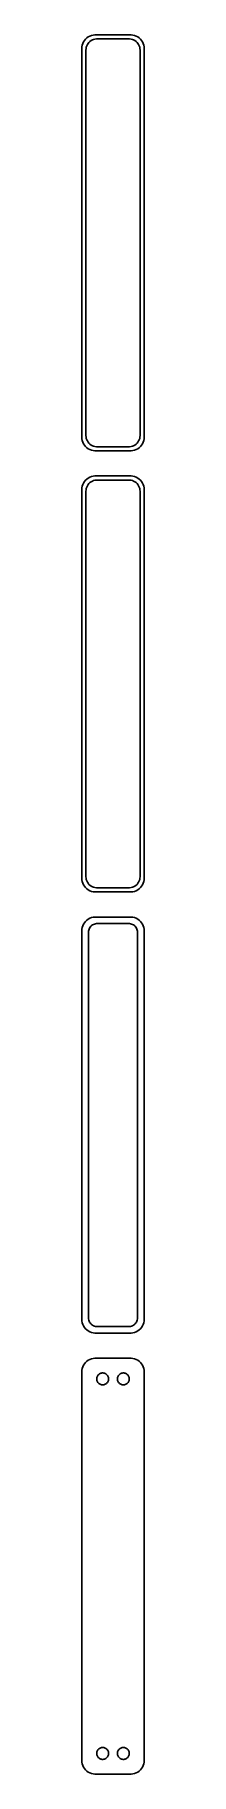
# Model space of a CAD drawing. Header units: metres. Extents: x -11 to 11, y 561 to 1188.
import ezdxf

# ---------------------------------------------------------------- set-up
doc = ezdxf.new("R2010")
doc.units = ezdxf.units.M

msp = doc.modelspace()

# ---------------------------------------------------------------- linework, layer by layer
for p, q in [((-10.6315, 1185.41), (-10.8989, 1184.84)), ((-10.2951, 1185.94), (-10.6315, 1185.41)), ((-9.89484, 1186.42), (-10.2951, 1185.94)), ((-9.43712, 1186.85), (-9.89484, 1186.42)), ((-8.92912, 1187.22), (-9.43712, 1186.85)), ((-8.98605, 1184.85), (-8.66586, 1185.24)), ((-8.37889, 1187.52), (-8.92912, 1187.22)), ((-8.66586, 1185.24), (-8.29968, 1185.58)), ((-7.79507, 1187.76), (-8.37889, 1187.52)), ((-8.29968, 1185.58), (-7.8933, 1185.88)), ((-7.8933, 1185.88), (-7.45311, 1186.12)), ((-7.1869, 1187.91), (-7.79507, 1187.76)), ((-7.45311, 1186.12), (-6.98605, 1186.3)), ((-6.56395, 1187.99), (-7.1869, 1187.91)), ((-6.98605, 1186.3), (-6.49951, 1186.43)), ((6.56395, 1187.99), (-6.56395, 1187.99)), ((-6.49951, 1186.43), (-6.00116, 1186.49)), ((-6.00116, 1186.49), (6.00116, 1186.49)), ((6.00116, 1186.49), (6.49951, 1186.43)), ((6.49951, 1186.43), (6.98605, 1186.3)), ((7.1869, 1187.91), (6.56395, 1187.99)), ((6.98605, 1186.3), (7.45311, 1186.12)), ((7.79507, 1187.76), (7.1869, 1187.91)), ((7.45311, 1186.12), (7.8933, 1185.88)), ((8.37889, 1187.52), (7.79507, 1187.76)), ((7.8933, 1185.88), (8.29968, 1185.58)), ((8.29968, 1185.58), (8.66586, 1185.24)), ((8.92912, 1187.22), (8.37889, 1187.52)), ((8.66586, 1185.24), (8.98605, 1184.85)), ((9.43712, 1186.85), (8.92912, 1187.22)), ((9.89484, 1186.42), (9.43712, 1186.85)), ((10.2951, 1185.94), (9.89484, 1186.42)), ((10.6315, 1185.41), (10.2951, 1185.94)), ((10.8989, 1184.84), (10.6315, 1185.41)), ((-11.2106, 1183.63), (-11.25, 1183)), ((-11.25, 1183), (-11.25, 1043)), ((-11.0929, 1184.24), (-11.2106, 1183.63)), ((-10.8989, 1184.84), (-11.0929, 1184.24)), ((-9.75, 1182.5), (-9.71844, 1183)), ((-9.75, 1043.5), (-9.75, 1182.5)), ((-9.71844, 1183), (-9.62433, 1183.49)), ((-9.62433, 1183.49), (-9.4691, 1183.97)), ((-9.4691, 1183.97), (-9.25522, 1184.43)), ((-9.25522, 1184.43), (-8.98605, 1184.85)), ((8.98605, 1184.85), (9.25522, 1184.43)), ((9.25522, 1184.43), (9.4691, 1183.97)), ((9.4691, 1183.97), (9.62433, 1183.49)), ((9.62433, 1183.49), (9.71844, 1183)), ((9.71844, 1183), (9.75, 1182.5)), ((9.75, 1182.5), (9.75, 1043.5)), ((11.0929, 1184.24), (10.8989, 1184.84)), ((11.2106, 1183.63), (11.0929, 1184.24)), ((11.25, 1183), (11.2106, 1183.63)), ((11.25, 1043), (11.25, 1183)), ((-11.25, 1043), (-11.2106, 1042.37)), ((-11.2106, 1042.37), (-11.0929, 1041.76)), ((-11.0929, 1041.76), (-10.8989, 1041.16)), ((-10.8989, 1041.16), (-10.6315, 1040.59)), ((-9.71844, 1043), (-9.75, 1043.5)), ((-9.62433, 1042.51), (-9.71844, 1043)), ((-9.4691, 1042.03), (-9.62433, 1042.51)), ((-9.25522, 1041.57), (-9.4691, 1042.03)), ((-8.98605, 1041.15), (-9.25522, 1041.57)), ((-8.66586, 1040.76), (-8.98605, 1041.15)), ((8.98605, 1041.15), (8.66586, 1040.76)), ((9.25522, 1041.57), (8.98605, 1041.15)), ((9.4691, 1042.03), (9.25522, 1041.57)), ((9.62433, 1042.51), (9.4691, 1042.03)), ((9.71844, 1043), (9.62433, 1042.51)), ((9.75, 1043.5), (9.71844, 1043)), ((10.6315, 1040.59), (10.8989, 1041.16)), ((10.8989, 1041.16), (11.0929, 1041.76)), ((11.0929, 1041.76), (11.2106, 1042.37)), ((11.2106, 1042.37), (11.25, 1043)), ((-10.6315, 1040.59), (-10.2951, 1040.06)), ((-10.2951, 1040.06), (-9.89484, 1039.58)), ((-9.89484, 1039.58), (-9.43712, 1039.15)), ((-9.43712, 1039.15), (-8.92912, 1038.78)), ((-8.92912, 1038.78), (-8.37889, 1038.48)), ((-8.29968, 1040.42), (-8.66586, 1040.76)), ((-8.37889, 1038.48), (-7.79507, 1038.24)), ((-7.8933, 1040.12), (-8.29968, 1040.42)), ((-7.45311, 1039.88), (-7.8933, 1040.12)), ((-7.79507, 1038.24), (-7.1869, 1038.09)), ((-6.98605, 1039.7), (-7.45311, 1039.88)), ((-7.1869, 1038.09), (-6.56395, 1038.01)), ((-6.49951, 1039.57), (-6.98605, 1039.7)), ((-6.56395, 1038.01), (6.56395, 1038.01)), ((-6.00116, 1039.51), (-6.49951, 1039.57)), ((6.00116, 1039.51), (-6.00116, 1039.51)), ((6.49951, 1039.57), (6.00116, 1039.51)), ((6.98605, 1039.7), (6.49951, 1039.57)), ((6.56395, 1038.01), (7.1869, 1038.09)), ((7.45311, 1039.88), (6.98605, 1039.7)), ((7.1869, 1038.09), (7.79507, 1038.24)), ((7.8933, 1040.12), (7.45311, 1039.88)), ((7.79507, 1038.24), (8.37889, 1038.48)), ((8.29968, 1040.42), (7.8933, 1040.12)), ((8.66586, 1040.76), (8.29968, 1040.42)), ((8.37889, 1038.48), (8.92912, 1038.78)), ((8.92912, 1038.78), (9.43712, 1039.15)), ((9.43712, 1039.15), (9.89484, 1039.58)), ((9.89484, 1039.58), (10.2951, 1040.06)), ((10.2951, 1040.06), (10.6315, 1040.59)), ((-8.37889, 1028.52), (-8.92912, 1028.22)), ((-7.79507, 1028.76), (-8.37889, 1028.52)), ((-7.1869, 1028.91), (-7.79507, 1028.76)), ((-6.56395, 1028.99), (-7.1869, 1028.91)), ((6.56395, 1028.99), (-6.56395, 1028.99)), ((7.1869, 1028.91), (6.56395, 1028.99)), ((7.79507, 1028.76), (7.1869, 1028.91)), ((8.37889, 1028.52), (7.79507, 1028.76)), ((8.92912, 1028.22), (8.37889, 1028.52)), ((-11.2106, 1024.63), (-11.25, 1024)), ((-11.25, 1024), (-11.25, 884)), ((-11.0929, 1025.24), (-11.2106, 1024.63)), ((-10.8989, 1025.84), (-11.0929, 1025.24)), ((-10.6315, 1026.41), (-10.8989, 1025.84)), ((-10.2951, 1026.94), (-10.6315, 1026.41)), ((-9.89484, 1027.42), (-10.2951, 1026.94)), ((-9.43712, 1027.85), (-9.89484, 1027.42)), ((-9.75, 1023.5), (-9.71844, 1024)), ((-9.75, 884.5), (-9.75, 1023.5)), ((-9.71844, 1024), (-9.62433, 1024.49)), ((-9.62433, 1024.49), (-9.4691, 1024.97)), ((-9.4691, 1024.97), (-9.25522, 1025.43)), ((-8.92912, 1028.22), (-9.43712, 1027.85)), ((-9.25522, 1025.43), (-8.98605, 1025.85)), ((-8.98605, 1025.85), (-8.66586, 1026.24)), ((-8.66586, 1026.24), (-8.29968, 1026.58)), ((-8.29968, 1026.58), (-7.8933, 1026.88)), ((-7.8933, 1026.88), (-7.45311, 1027.12)), ((-7.45311, 1027.12), (-6.98605, 1027.3)), ((-6.98605, 1027.3), (-6.49951, 1027.43)), ((-6.49951, 1027.43), (-6.00116, 1027.49)), ((-6.00116, 1027.49), (6.00116, 1027.49)), ((6.00116, 1027.49), (6.49951, 1027.43)), ((6.49951, 1027.43), (6.98605, 1027.3)), ((6.98605, 1027.3), (7.45311, 1027.12)), ((7.45311, 1027.12), (7.8933, 1026.88)), ((7.8933, 1026.88), (8.29968, 1026.58)), ((8.29968, 1026.58), (8.66586, 1026.24)), ((8.66586, 1026.24), (8.98605, 1025.85)), ((9.43712, 1027.85), (8.92912, 1028.22)), ((8.98605, 1025.85), (9.25522, 1025.43)), ((9.25522, 1025.43), (9.4691, 1024.97)), ((9.89484, 1027.42), (9.43712, 1027.85)), ((9.4691, 1024.97), (9.62433, 1024.49)), ((9.62433, 1024.49), (9.71844, 1024)), ((9.71844, 1024), (9.75, 1023.5)), ((9.75, 1023.5), (9.75, 884.5)), ((10.2951, 1026.94), (9.89484, 1027.42)), ((10.6315, 1026.41), (10.2951, 1026.94)), ((10.8989, 1025.84), (10.6315, 1026.41)), ((11.0929, 1025.24), (10.8989, 1025.84)), ((11.2106, 1024.63), (11.0929, 1025.24)), ((11.25, 1024), (11.2106, 1024.63)), ((11.25, 884), (11.25, 1024)), ((-9.71844, 883.999), (-9.75, 884.5)), ((9.75, 884.5), (9.71844, 883.999)), ((-11.25, 884), (-11.2106, 883.373)), ((-11.2106, 883.373), (-11.0929, 882.757)), ((-11.0929, 882.757), (-10.8989, 882.159)), ((-10.8989, 882.159), (-10.6315, 881.591)), ((-10.6315, 881.591), (-10.2951, 881.061)), ((-10.2951, 881.061), (-9.89484, 880.577)), ((-9.89484, 880.577), (-9.43712, 880.147)), ((-9.62433, 883.505), (-9.71844, 883.999)), ((-9.4691, 883.028), (-9.62433, 883.505)), ((-9.25522, 882.573), (-9.4691, 883.028)), ((-9.43712, 880.147), (-8.92912, 879.778)), ((-8.98605, 882.149), (-9.25522, 882.573)), ((-8.66586, 881.762), (-8.98605, 882.149)), ((-8.92912, 879.778), (-8.37889, 879.476)), ((-8.29968, 881.418), (-8.66586, 881.762)), ((-8.37889, 879.476), (-7.79507, 879.245)), ((-7.8933, 881.123), (-8.29968, 881.418)), ((-7.45311, 880.881), (-7.8933, 881.123)), ((-7.79507, 879.245), (-7.1869, 879.089)), ((-6.98605, 880.696), (-7.45311, 880.881)), ((-7.1869, 879.089), (-6.56395, 879.01)), ((-6.49951, 880.571), (-6.98605, 880.696)), ((-6.56395, 879.01), (6.56395, 879.01)), ((-6.00116, 880.508), (-6.49951, 880.571)), ((6.00116, 880.508), (-6.00116, 880.508)), ((6.49951, 880.571), (6.00116, 880.508)), ((6.98605, 880.696), (6.49951, 880.571)), ((6.56395, 879.01), (7.1869, 879.089)), ((7.45311, 880.881), (6.98605, 880.696)), ((7.1869, 879.089), (7.79507, 879.245)), ((7.8933, 881.123), (7.45311, 880.881)), ((7.79507, 879.245), (8.37889, 879.476)), ((8.29968, 881.418), (7.8933, 881.123)), ((8.66586, 881.762), (8.29968, 881.418)), ((8.37889, 879.476), (8.92912, 879.778)), ((8.98605, 882.149), (8.66586, 881.762)), ((8.92912, 879.778), (9.43712, 880.147)), ((9.25522, 882.573), (8.98605, 882.149)), ((9.4691, 883.028), (9.25522, 882.573)), ((9.43712, 880.147), (9.89484, 880.577)), ((9.62433, 883.505), (9.4691, 883.028)), ((9.71844, 883.999), (9.62433, 883.505)), ((9.89484, 880.577), (10.2951, 881.061)), ((10.2951, 881.061), (10.6315, 881.591)), ((10.6315, 881.591), (10.8989, 882.159)), ((10.8989, 882.159), (11.0929, 882.757)), ((11.0929, 882.757), (11.2106, 883.373)), ((11.2106, 883.373), (11.25, 884)), ((-11.2106, 865.627), (-11.25, 865)), ((-11.0929, 866.243), (-11.2106, 865.627)), ((-10.8989, 866.841), (-11.0929, 866.243)), ((-10.6315, 867.409), (-10.8989, 866.841)), ((-10.2951, 867.939), (-10.6315, 867.409)), ((-9.89484, 868.423), (-10.2951, 867.939)), ((-9.43712, 868.853), (-9.89484, 868.423)), ((-8.92912, 869.222), (-9.43712, 868.853)), ((-8.37889, 869.524), (-8.92912, 869.222)), ((-8.83836, 864.89), (-8.76512, 865.274)), ((-8.76512, 865.274), (-8.64432, 865.646)), ((-8.64432, 865.646), (-8.47786, 866)), ((-8.47786, 866), (-8.2684, 866.33)), ((-7.79507, 869.755), (-8.37889, 869.524)), ((-8.2684, 866.33), (-8.01921, 866.631)), ((-8.01921, 866.631), (-7.73424, 866.899)), ((-7.1869, 869.911), (-7.79507, 869.755)), ((-7.73424, 866.899), (-7.41798, 867.128)), ((-7.41798, 867.128), (-7.07541, 867.317)), ((-6.56395, 869.99), (-7.1869, 869.911)), ((-7.07541, 867.317), (-6.71194, 867.461)), ((-6.71194, 867.461), (-6.3333, 867.558)), ((6.56395, 869.99), (-6.56395, 869.99)), ((-6.3333, 867.558), (-5.94545, 867.607)), ((-5.94545, 867.607), (5.94545, 867.607)), ((5.94545, 867.607), (6.3333, 867.558)), ((6.3333, 867.558), (6.71194, 867.461)), ((7.1869, 869.911), (6.56395, 869.99)), ((6.71194, 867.461), (7.07541, 867.317)), ((7.07541, 867.317), (7.41798, 867.128)), ((7.79507, 869.755), (7.1869, 869.911)), ((7.41798, 867.128), (7.73424, 866.899)), ((7.73424, 866.899), (8.01921, 866.631)), ((8.37889, 869.524), (7.79507, 869.755)), ((8.01921, 866.631), (8.2684, 866.33)), ((8.2684, 866.33), (8.47786, 866)), ((8.92912, 869.222), (8.37889, 869.524)), ((8.47786, 866), (8.64432, 865.646)), ((8.64432, 865.646), (8.76512, 865.274)), ((8.76512, 865.274), (8.83836, 864.89)), ((9.43712, 868.853), (8.92912, 869.222)), ((9.89484, 868.423), (9.43712, 868.853)), ((10.2951, 867.939), (9.89484, 868.423)), ((10.6315, 867.409), (10.2951, 867.939)), ((10.8989, 866.841), (10.6315, 867.409)), ((11.0929, 866.243), (10.8989, 866.841)), ((11.2106, 865.627), (11.0929, 866.243)), ((11.25, 865), (11.2106, 865.627)), ((-11.25, 865), (-11.25, 725)), ((-8.86292, 864.5), (-8.83836, 864.89)), ((-8.86292, 725.5), (-8.86292, 864.5)), ((8.83836, 864.89), (8.86292, 864.5)), ((8.86292, 864.5), (8.86292, 725.5)), ((11.25, 725), (11.25, 865)), ((-11.25, 725), (-11.2106, 724.373)), ((-11.2106, 724.373), (-11.0929, 723.757)), ((-11.0929, 723.757), (-10.8989, 723.159)), ((-10.8989, 723.159), (-10.6315, 722.591)), ((-10.6315, 722.591), (-10.2951, 722.061)), ((-10.2951, 722.061), (-9.89484, 721.577)), ((-9.89484, 721.577), (-9.43712, 721.147)), ((-9.43712, 721.147), (-8.92912, 720.778)), ((-8.83836, 725.11), (-8.86292, 725.5)), ((-8.76512, 724.726), (-8.83836, 725.11)), ((-8.64432, 724.354), (-8.76512, 724.726)), ((-8.47786, 724), (-8.64432, 724.354)), ((-8.2684, 723.67), (-8.47786, 724)), ((-8.01921, 723.369), (-8.2684, 723.67)), ((-7.73424, 723.101), (-8.01921, 723.369)), ((-7.41798, 722.872), (-7.73424, 723.101)), ((-7.07541, 722.683), (-7.41798, 722.872)), ((-6.71194, 722.539), (-7.07541, 722.683)), ((-6.3333, 722.442), (-6.71194, 722.539)), ((-5.94545, 722.393), (-6.3333, 722.442)), ((5.94545, 722.393), (-5.94545, 722.393)), ((6.3333, 722.442), (5.94545, 722.393)), ((6.71194, 722.539), (6.3333, 722.442)), ((7.07541, 722.683), (6.71194, 722.539)), ((7.41798, 722.872), (7.07541, 722.683)), ((7.73424, 723.101), (7.41798, 722.872)), ((8.01921, 723.369), (7.73424, 723.101)), ((8.2684, 723.67), (8.01921, 723.369)), ((8.47786, 724), (8.2684, 723.67)), ((8.64432, 724.354), (8.47786, 724)), ((8.76512, 724.726), (8.64432, 724.354)), ((8.83836, 725.11), (8.76512, 724.726)), ((8.86292, 725.5), (8.83836, 725.11)), ((8.92912, 720.778), (9.43712, 721.147)), ((9.43712, 721.147), (9.89484, 721.577)), ((9.89484, 721.577), (10.2951, 722.061)), ((10.2951, 722.061), (10.6315, 722.591)), ((10.6315, 722.591), (10.8989, 723.159)), ((10.8989, 723.159), (11.0929, 723.757)), ((11.0929, 723.757), (11.2106, 724.373)), ((11.2106, 724.373), (11.25, 725)), ((-8.92912, 720.778), (-8.37889, 720.476)), ((-8.37889, 720.476), (-7.79507, 720.245)), ((-7.79507, 720.245), (-7.1869, 720.089)), ((-7.1869, 720.089), (-6.56395, 720.01)), ((-6.56395, 720.01), (6.56395, 720.01)), ((6.56395, 720.01), (7.1869, 720.089)), ((7.1869, 720.089), (7.79507, 720.245)), ((7.79507, 720.245), (8.37889, 720.476)), ((8.37889, 720.476), (8.92912, 720.778)), ((-10.2951, 708.939), (-10.6315, 708.409)), ((-9.89484, 709.423), (-10.2951, 708.939)), ((-9.43712, 709.853), (-9.89484, 709.423)), ((-8.92912, 710.222), (-9.43712, 709.853)), ((-8.37889, 710.524), (-8.92912, 710.222)), ((-7.79507, 710.755), (-8.37889, 710.524)), ((-7.1869, 710.911), (-7.79507, 710.755)), ((-6.56395, 710.99), (-7.1869, 710.911)), ((6.56395, 710.99), (-6.56395, 710.99)), ((7.1869, 710.911), (6.56395, 710.99)), ((7.79507, 710.755), (7.1869, 710.911)), ((8.37889, 710.524), (7.79507, 710.755)), ((8.92912, 710.222), (8.37889, 710.524)), ((9.43712, 709.853), (8.92912, 710.222)), ((9.89484, 709.423), (9.43712, 709.853)), ((10.2951, 708.939), (9.89484, 709.423)), ((10.6315, 708.409), (10.2951, 708.939)), ((-11.2106, 706.627), (-11.25, 706)), ((-11.25, 706), (-11.25, 566)), ((-11.0929, 707.243), (-11.2106, 706.627)), ((-10.8989, 707.841), (-11.0929, 707.243)), ((-10.6315, 708.409), (-10.8989, 707.841)), ((-5.88528, 703.5), (-5.86845, 703.768)), ((-5.86845, 703.232), (-5.88528, 703.5)), ((-5.86845, 703.768), (-5.81821, 704.031)), ((-5.81821, 702.969), (-5.86845, 703.232)), ((-5.81821, 704.031), (-5.73534, 704.286)), ((-5.73534, 702.714), (-5.81821, 702.969)), ((-5.73534, 704.286), (-5.62117, 704.529)), ((-5.62117, 702.471), (-5.73534, 702.714)), ((-5.62117, 704.529), (-5.47748, 704.755)), ((-5.47748, 702.245), (-5.62117, 702.471)), ((-5.47748, 704.755), (-5.30655, 704.962)), ((-5.30655, 702.038), (-5.47748, 702.245)), ((-5.30655, 704.962), (-5.11108, 705.145)), ((-5.11108, 705.145), (-4.89413, 705.303)), ((-4.89413, 705.303), (-4.65915, 705.432)), ((-4.65915, 705.432), (-4.40984, 705.531)), ((-4.40984, 705.531), (-4.1501, 705.597)), ((-4.1501, 705.597), (-3.88406, 705.631)), ((-3.88406, 705.631), (-3.61592, 705.631)), ((-3.61592, 705.631), (-3.34988, 705.597)), ((-3.34988, 705.597), (-3.09015, 705.531)), ((-3.09015, 705.531), (-2.84084, 705.432)), ((-2.84084, 705.432), (-2.60585, 705.303)), ((-2.60585, 705.303), (-2.3889, 705.145)), ((-2.3889, 705.145), (-2.19344, 704.962)), ((-2.19344, 704.962), (-2.02251, 704.755)), ((-2.02251, 702.245), (-2.19344, 702.038)), ((-2.02251, 704.755), (-1.87881, 704.529)), ((-1.87881, 702.471), (-2.02251, 702.245)), ((-1.87881, 704.529), (-1.76465, 704.286)), ((-1.76465, 702.714), (-1.87881, 702.471)), ((-1.76465, 704.286), (-1.68178, 704.031)), ((-1.68178, 702.969), (-1.76465, 702.714)), ((-1.68178, 704.031), (-1.63153, 703.768)), ((-1.63153, 703.232), (-1.68178, 702.969)), ((-1.63153, 703.768), (-1.6147, 703.5)), ((-1.6147, 703.5), (-1.63153, 703.232)), ((1.6147, 703.5), (1.63153, 703.768)), ((1.63153, 703.232), (1.6147, 703.5)), ((1.63153, 703.768), (1.68178, 704.031)), ((1.68178, 702.969), (1.63153, 703.232)), ((1.68178, 704.031), (1.76465, 704.286)), ((1.76465, 702.714), (1.68178, 702.969)), ((1.76465, 704.286), (1.87881, 704.529)), ((1.87881, 702.471), (1.76465, 702.714)), ((1.87881, 704.529), (2.02251, 704.755)), ((2.02251, 702.245), (1.87881, 702.471)), ((2.02251, 704.755), (2.19344, 704.962)), ((2.19344, 702.038), (2.02251, 702.245)), ((2.19344, 704.962), (2.3889, 705.145)), ((2.3889, 705.145), (2.60585, 705.303)), ((2.60585, 705.303), (2.84084, 705.432)), ((2.84084, 705.432), (3.09015, 705.531)), ((3.09015, 705.531), (3.34988, 705.597)), ((3.34988, 705.597), (3.61592, 705.631)), ((3.61592, 705.631), (3.88406, 705.631)), ((3.88406, 705.631), (4.1501, 705.597)), ((4.1501, 705.597), (4.40984, 705.531)), ((4.40984, 705.531), (4.65915, 705.432)), ((4.65915, 705.432), (4.89413, 705.303)), ((4.89413, 705.303), (5.11108, 705.145)), ((5.11108, 705.145), (5.30655, 704.962)), ((5.30655, 704.962), (5.47748, 704.755)), ((5.47748, 702.245), (5.30655, 702.038)), ((5.47748, 704.755), (5.62117, 704.529)), ((5.62117, 702.471), (5.47748, 702.245)), ((5.62117, 704.529), (5.73534, 704.286)), ((5.73534, 702.714), (5.62117, 702.471)), ((5.73534, 704.286), (5.81821, 704.031)), ((5.81821, 702.969), (5.73534, 702.714)), ((5.81821, 704.031), (5.86845, 703.768)), ((5.86845, 703.232), (5.81821, 702.969)), ((5.86845, 703.768), (5.88528, 703.5)), ((5.88528, 703.5), (5.86845, 703.232)), ((10.8989, 707.841), (10.6315, 708.409)), ((11.0929, 707.243), (10.8989, 707.841)), ((11.2106, 706.627), (11.0929, 707.243)), ((11.25, 706), (11.2106, 706.627)), ((11.25, 566), (11.25, 706)), ((-5.11108, 701.855), (-5.30655, 702.038)), ((-4.89413, 701.697), (-5.11108, 701.855)), ((-4.65915, 701.568), (-4.89413, 701.697)), ((-4.40984, 701.469), (-4.65915, 701.568)), ((-4.1501, 701.403), (-4.40984, 701.469)), ((-3.88406, 701.369), (-4.1501, 701.403)), ((-3.61592, 701.369), (-3.88406, 701.369)), ((-3.34988, 701.403), (-3.61592, 701.369)), ((-3.09015, 701.469), (-3.34988, 701.403)), ((-2.84084, 701.568), (-3.09015, 701.469)), ((-2.60585, 701.697), (-2.84084, 701.568)), ((-2.3889, 701.855), (-2.60585, 701.697)), ((-2.19344, 702.038), (-2.3889, 701.855)), ((2.3889, 701.855), (2.19344, 702.038)), ((2.60585, 701.697), (2.3889, 701.855)), ((2.84084, 701.568), (2.60585, 701.697)), ((3.09015, 701.469), (2.84084, 701.568)), ((3.34988, 701.403), (3.09015, 701.469)), ((3.61592, 701.369), (3.34988, 701.403)), ((3.88406, 701.369), (3.61592, 701.369)), ((4.1501, 701.403), (3.88406, 701.369)), ((4.40984, 701.469), (4.1501, 701.403)), ((4.65915, 701.568), (4.40984, 701.469)), ((4.89413, 701.697), (4.65915, 701.568)), ((5.11108, 701.855), (4.89413, 701.697)), ((5.30655, 702.038), (5.11108, 701.855)), ((-4.40984, 570.531), (-4.1501, 570.597)), ((-4.1501, 570.597), (-3.88406, 570.631)), ((-3.88406, 570.631), (-3.61592, 570.631)), ((-3.61592, 570.631), (-3.34988, 570.597)), ((-3.34988, 570.597), (-3.09015, 570.531)), ((3.09015, 570.531), (3.34988, 570.597)), ((3.34988, 570.597), (3.61592, 570.631)), ((3.61592, 570.631), (3.88406, 570.631)), ((3.88406, 570.631), (4.1501, 570.597)), ((4.1501, 570.597), (4.40984, 570.531)), ((-11.25, 566), (-11.2106, 565.373)), ((-11.2106, 565.373), (-11.0929, 564.757)), ((-11.0929, 564.757), (-10.8989, 564.159)), ((-5.88528, 568.5), (-5.86845, 568.768)), ((-5.86845, 568.232), (-5.88528, 568.5)), ((-5.86845, 568.768), (-5.81821, 569.031)), ((-5.81821, 567.969), (-5.86845, 568.232)), ((-5.81821, 569.031), (-5.73534, 569.286)), ((-5.73534, 567.714), (-5.81821, 567.969)), ((-5.73534, 569.286), (-5.62117, 569.529)), ((-5.62117, 567.471), (-5.73534, 567.714)), ((-5.62117, 569.529), (-5.47748, 569.755)), ((-5.47748, 567.245), (-5.62117, 567.471)), ((-5.47748, 569.755), (-5.30655, 569.962)), ((-5.30655, 567.038), (-5.47748, 567.245)), ((-5.30655, 569.962), (-5.11108, 570.145)), ((-5.11108, 566.855), (-5.30655, 567.038)), ((-5.11108, 570.145), (-4.89413, 570.303)), ((-4.89413, 566.697), (-5.11108, 566.855)), ((-4.89413, 570.303), (-4.65915, 570.432)), ((-4.65915, 566.568), (-4.89413, 566.697)), ((-4.65915, 570.432), (-4.40984, 570.531)), ((-4.40984, 566.469), (-4.65915, 566.568)), ((-4.1501, 566.403), (-4.40984, 566.469)), ((-3.88406, 566.369), (-4.1501, 566.403)), ((-3.61592, 566.369), (-3.88406, 566.369)), ((-3.34988, 566.403), (-3.61592, 566.369)), ((-3.09015, 566.469), (-3.34988, 566.403)), ((-3.09015, 570.531), (-2.84084, 570.432)), ((-2.84084, 566.568), (-3.09015, 566.469)), ((-2.84084, 570.432), (-2.60585, 570.303)), ((-2.60585, 566.697), (-2.84084, 566.568)), ((-2.60585, 570.303), (-2.3889, 570.145)), ((-2.3889, 566.855), (-2.60585, 566.697)), ((-2.3889, 570.145), (-2.19344, 569.962)), ((-2.19344, 567.038), (-2.3889, 566.855)), ((-2.19344, 569.962), (-2.02251, 569.755)), ((-2.02251, 567.245), (-2.19344, 567.038)), ((-2.02251, 569.755), (-1.87881, 569.529)), ((-1.87881, 567.471), (-2.02251, 567.245)), ((-1.87881, 569.529), (-1.76465, 569.286)), ((-1.76465, 567.714), (-1.87881, 567.471)), ((-1.76465, 569.286), (-1.68178, 569.031)), ((-1.68178, 567.969), (-1.76465, 567.714)), ((-1.68178, 569.031), (-1.63153, 568.768)), ((-1.63153, 568.232), (-1.68178, 567.969)), ((-1.63153, 568.768), (-1.6147, 568.5)), ((-1.6147, 568.5), (-1.63153, 568.232)), ((1.6147, 568.5), (1.63153, 568.768)), ((1.63153, 568.232), (1.6147, 568.5)), ((1.63153, 568.768), (1.68178, 569.031)), ((1.68178, 567.969), (1.63153, 568.232)), ((1.68178, 569.031), (1.76465, 569.286)), ((1.76465, 567.714), (1.68178, 567.969)), ((1.76465, 569.286), (1.87881, 569.529)), ((1.87881, 567.471), (1.76465, 567.714)), ((1.87881, 569.529), (2.02251, 569.755)), ((2.02251, 567.245), (1.87881, 567.471)), ((2.02251, 569.755), (2.19344, 569.962)), ((2.19344, 567.038), (2.02251, 567.245)), ((2.19344, 569.962), (2.3889, 570.145)), ((2.3889, 566.855), (2.19344, 567.038)), ((2.3889, 570.145), (2.60585, 570.303)), ((2.60585, 566.697), (2.3889, 566.855)), ((2.60585, 570.303), (2.84084, 570.432)), ((2.84084, 566.568), (2.60585, 566.697)), ((2.84084, 570.432), (3.09015, 570.531)), ((3.09015, 566.469), (2.84084, 566.568)), ((3.34988, 566.403), (3.09015, 566.469)), ((3.61592, 566.369), (3.34988, 566.403)), ((3.88406, 566.369), (3.61592, 566.369)), ((4.1501, 566.403), (3.88406, 566.369)), ((4.40984, 566.469), (4.1501, 566.403)), ((4.40984, 570.531), (4.65915, 570.432)), ((4.65915, 566.568), (4.40984, 566.469)), ((4.65915, 570.432), (4.89413, 570.303)), ((4.89413, 566.697), (4.65915, 566.568)), ((4.89413, 570.303), (5.11108, 570.145)), ((5.11108, 566.855), (4.89413, 566.697)), ((5.11108, 570.145), (5.30655, 569.962)), ((5.30655, 567.038), (5.11108, 566.855)), ((5.30655, 569.962), (5.47748, 569.755)), ((5.47748, 567.245), (5.30655, 567.038)), ((5.47748, 569.755), (5.62117, 569.529)), ((5.62117, 567.471), (5.47748, 567.245)), ((5.62117, 569.529), (5.73534, 569.286)), ((5.73534, 567.714), (5.62117, 567.471)), ((5.73534, 569.286), (5.81821, 569.031)), ((5.81821, 567.969), (5.73534, 567.714)), ((5.81821, 569.031), (5.86845, 568.768)), ((5.86845, 568.232), (5.81821, 567.969)), ((5.86845, 568.768), (5.88528, 568.5)), ((5.88528, 568.5), (5.86845, 568.232)), ((10.8989, 564.159), (11.0929, 564.757)), ((11.0929, 564.757), (11.2106, 565.373)), ((11.2106, 565.373), (11.25, 566)), ((-10.8989, 564.159), (-10.6315, 563.591)), ((-10.6315, 563.591), (-10.2951, 563.061)), ((-10.2951, 563.061), (-9.89484, 562.577)), ((-9.89484, 562.577), (-9.43712, 562.147)), ((-9.43712, 562.147), (-8.92912, 561.778)), ((-8.92912, 561.778), (-8.37889, 561.476)), ((-8.37889, 561.476), (-7.79507, 561.245)), ((-7.79507, 561.245), (-7.1869, 561.089)), ((-7.1869, 561.089), (-6.56395, 561.01)), ((-6.56395, 561.01), (6.56395, 561.01)), ((6.56395, 561.01), (7.1869, 561.089)), ((7.1869, 561.089), (7.79507, 561.245)), ((7.79507, 561.245), (8.37889, 561.476)), ((8.37889, 561.476), (8.92912, 561.778)), ((8.92912, 561.778), (9.43712, 562.147)), ((9.43712, 562.147), (9.89484, 562.577)), ((9.89484, 562.577), (10.2951, 563.061)), ((10.2951, 563.061), (10.6315, 563.591)), ((10.6315, 563.591), (10.8989, 564.159))]:
    msp.add_line(p, q)

doc.saveas('drawing.dxf')
